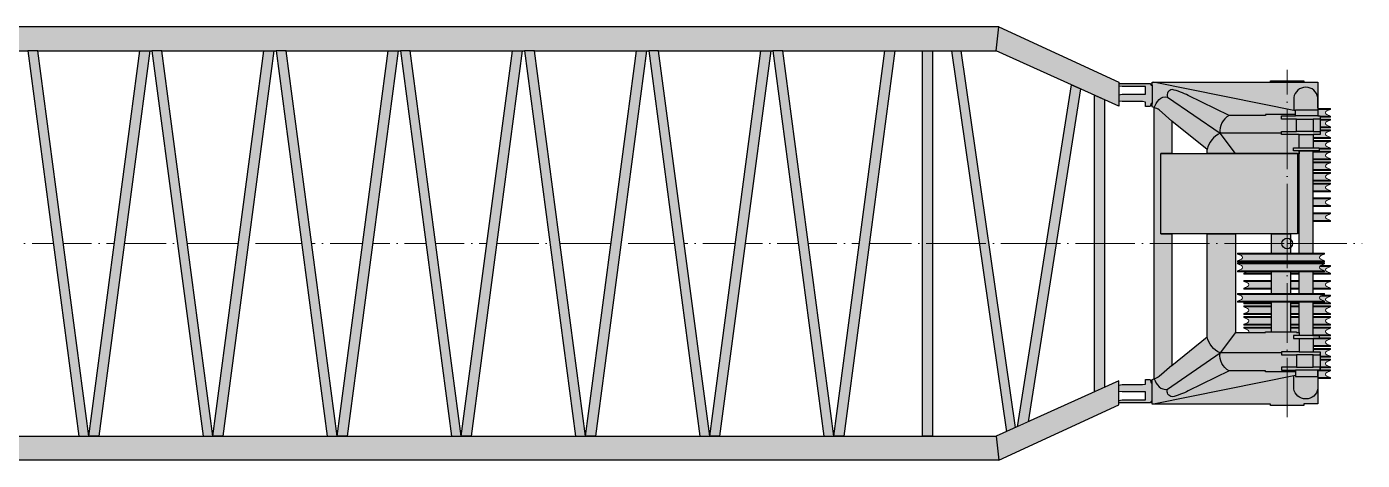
# Model space of a CAD drawing. Header units: millimetres. Extents: x -10000 to 17313, y -20500 to 26852.
# Drawn here: x 6558 to 17313, y -16747 to -13253 of the extents above; entities that cross this region are included whole.
import ezdxf

# ---------------------------------------------------------------- set-up
doc = ezdxf.new("R2010")
doc.units = ezdxf.units.MM
doc.set_wipeout_variables(frame=1)
doc.linetypes.add('ACAD_ISO04W100', pattern=[30, 24, -3, 0, -3])
doc.layers.get('0').update_dxf_attribs({"color": 171})
doc.layers.add('Техника. Кран LR 1700', color=250, linetype='Continuous')
doc.layers.add('Техника. Кран LR 1700 Штриховка', color=7, linetype='Continuous', true_color=0xffd147)

# ---------------------------------------------------------------- blocks, each defined once
blk = doc.blocks.new('LR 1700-1-20181117.123252724')
at = {"color": 0, "linetype": 'ByBlock', "lineweight": -2, "transparency": 16777216}
for points in [[(40, 1468), (40, -1638), (-40, -1638), (-40, 1468)], [(810, -1522), (724, -1561), (1159, 1194), (1233, 1160)], [(1424, 1074), (1424, -1244), (1344, -1280), (1344, 1110)]]:
    blk.add_wipeout(points, dxfattribs=at)
at = {"layer": 'Техника. Кран LR 1700 Штриховка', "lineweight": -2, "transparency": 16777216}
h = blk.add_hatch(color=256, dxfattribs=at)
h.dxf.hatch_style = 1
h.paths.add_polyline_path([(40, -1638), (-40, -1638), (-40, 1468), (40, 1468)])
h = blk.add_hatch(color=256, dxfattribs=at)
h.dxf.hatch_style = 1
h.paths.add_polyline_path([(1159, 1194), (1233, 1160), (810, -1522), (724, -1561)])
h = blk.add_hatch(color=256, dxfattribs=at)
h.dxf.hatch_style = 1
h.paths.add_polyline_path([(1424, -1244), (1344, -1280), (1344, 1110), (1424, 1074)])
at = {"color": 0, "linetype": 'ByBlock', "lineweight": -2, "transparency": 16777216}
for points in [[(40, -1638), (-40, -1638), (-40, 1468), (40, 1468)], [(1424, -1244), (1344, -1280), (1344, 1110), (1424, 1074)]]:
    blk.add_lwpolyline(points, close=True, dxfattribs=at)
blk.add_lwpolyline([(1159, 1194), (1233, 1160), (810, -1522), (724, -1561), (1159, 1194)], dxfattribs=at)
blk.add_wipeout([(635, -1602), (709, -1568), (272, 1468), (193, 1468)], dxfattribs=at)
at = {"layer": 'Техника. Кран LR 1700 Штриховка', "lineweight": -2, "transparency": 16777216}
h = blk.add_hatch(color=256, dxfattribs=at)
h.dxf.hatch_style = 1
h.paths.add_polyline_path([(272, 1468), (193, 1468), (635, -1602), (709, -1568)])
at = {"color": 0, "linetype": 'ByBlock', "lineweight": -2, "transparency": 16777216}
blk.add_lwpolyline([(272, 1468), (193, 1468), (635, -1602), (709, -1568), (272, 1468)], dxfattribs=at)
blk = doc.blocks.new('LR 1700-1-20230901.151408')
at = {"color": 0, "linetype": 'ByBlock', "lineweight": -2, "transparency": 16777216}
blk.add_wipeout([(350, 35), (350, 27), (319, 14), (319, 14), (313, 8), (310, 0), (313, -8), (319, -14), (319, -14), (350, -27), (350, -35), (-350, -35), (-350, -27), (-319, -14), (-319, -14), (-313, -8), (-310, 0), (-313, 8), (-319, 14), (-319, 14), (-350, 27), (-350, 35)], dxfattribs=at)
at = {"layer": 'Техника. Кран LR 1700 Штриховка', "transparency": 16777216}
h = blk.add_hatch(color=256, dxfattribs=at)
h.dxf.hatch_style = 1
h.set_gradient(color1=(173, 173, 173), tint=1, name='CYLINDER')
edge = h.paths.add_edge_path()
edge.add_line((-350, 35), (350, 35))
edge.add_line((350, 35), (350, 27))
edge.add_line((350, 27), (319, 14))
edge.add_arc((325, 0), 15, 112.5, 247.5)
edge.add_line((319, -14), (350, -27))
edge.add_line((350, -27), (350, -35))
edge.add_line((350, -35), (-350, -35))
edge.add_line((-350, -35), (-350, -27))
edge.add_line((-350, -27), (-319, -14))
edge.add_arc((-325, 0), 15, 292.5, 427.5)
edge.add_line((-319, 14), (-350, 27))
edge.add_line((-350, 27), (-350, 35))
at = {"color": 0, "linetype": 'ByBlock', "lineweight": 5, "transparency": 16777216}
blk.add_lwpolyline([(-350, 35), (350, 35), (350, 27), (319, 14, 0.668179), (319, -14), (350, -27), (350, -35), (-350, -35), (-350, -27), (-319, -14, 0.668179), (-319, 14), (-350, 27), (-350, 35)], format="xyb", dxfattribs=at)
for points in [[(350, 27), (-350, 27)], [(-350, -27), (350, -27)]]:
    blk.add_lwpolyline(points, dxfattribs=at)
blk = doc.blocks.new('LR 1700-1-20230903.072846')
at = {"color": 0, "linetype": 'ByBlock', "lineweight": -2, "transparency": 16777216, "xscale": -1}
for p in [(0, 968), (0, 796), (0, 624)]:
    blk.add_blockref('LR 1700-1-20230901.151408', p, dxfattribs=at)
at = {"color": 0, "linetype": 'ByBlock', "lineweight": -2, "transparency": 16777216, "rotation": 179.9999999999999}
for p in [(0, -624), (0, -796), (0, -968)]:
    blk.add_blockref('LR 1700-1-20230901.151408', p, dxfattribs=at)
at = {"color": 0, "linetype": 'ByBlock', "lineweight": -2, "transparency": 16777216, "xscale": -1}
for p in [(0, 1054), (0, 882), (0, 710), (0, 538)]:
    blk.add_blockref('LR 1700-1-20230901.151408', p, dxfattribs=at)
at = {"color": 0, "linetype": 'ByBlock', "lineweight": -2, "transparency": 16777216, "rotation": 179.9999999999999}
for p in [(0, -538), (0, -710), (0, -882), (0, -1054)]:
    blk.add_blockref('LR 1700-1-20230901.151408', p, dxfattribs=at)
at = {"color": 0, "linetype": 'ByBlock', "lineweight": -2, "transparency": 16777216, "xscale": -1}
blk.add_blockref('LR 1700-1-20230901.151408', (0, 452), dxfattribs=at)
at = {"color": 0, "linetype": 'ByBlock', "lineweight": -2, "transparency": 16777216, "rotation": 179.9999999999999}
blk.add_blockref('LR 1700-1-20230901.151408', (0, -452), dxfattribs=at)
at = {"color": 0, "linetype": 'ByBlock', "lineweight": -2, "transparency": 16777216, "xscale": -1}
blk.add_blockref('LR 1700-1-20230901.151408', (0, 332), dxfattribs=at)
at = {"color": 0, "linetype": 'ByBlock', "lineweight": -2, "transparency": 16777216, "rotation": 179.9999999999999}
blk.add_blockref('LR 1700-1-20230901.151408', (0, -332), dxfattribs=at)
at = {"color": 0, "linetype": 'ByBlock', "lineweight": -2, "transparency": 16777216, "xscale": -1}
blk.add_blockref('LR 1700-1-20230901.151408', (0, 212), dxfattribs=at)
at = {"color": 0, "linetype": 'ByBlock', "lineweight": -2, "transparency": 16777216, "rotation": 179.9999999999999}
blk.add_blockref('LR 1700-1-20230901.151408', (0, -212), dxfattribs=at)
at = {"color": 0, "linetype": 'ByBlock', "lineweight": -2, "transparency": 16777216}
blk.add_wipeout([(-930, 724), (-1017, 724), (-1017, 77), (-930, 77), (-930, -982), (-645, -752), (-645, 77), (-415, 77), (-415, -718), (-175, -718), (-175, -712), (-126, -712), (-126, 77), (27, 77), (27, -712), (75, -712), (75, -718), (96, -718), (96, 746), (206, 746), (206, -740), (258, -740), (258, -765), (208, -765), (208, -872), (266, -872), (266, -888), (266, -1022), (247, -1022), (247, -1291), (135, -1291), (135, -1305), (-135, -1305), (-135, -1294), (-1088, -1294), (-1088, -1272), (-1095, -1272), (-1102, -1283), (-1355, -1283), (-1355, -1264), (-1330, -1259), (-1140, -1259), (-1140, -1196), (-1330, -1196), (-1355, -1192), (-1355, -1142), (-1330, -1137), (-1165, -1137), (-1140, -1133), (-1140, -1097), (-1102, -1097), (-1095, -1123), (-1088, -1123), (-1088, -1096), (-1070, -1090), (-1070, 1095), (-1088, 1101), (-1088, 1128), (-1095, 1128), (-1103, 1103), (-1140, 1103), (-1140, 1138), (-1165, 1143), (-1330, 1143), (-1355, 1147), (-1355, 1197), (-1330, 1202), (-1140, 1202), (-1140, 1265), (-1330, 1265), (-1355, 1269), (-1355, 1289), (-1102, 1289), (-1095, 1277), (-1088, 1277), (-1088, 1300), (-135, 1299), (-135, 1311), (135, 1311), (135, 1299), (247, 1299), (247, 1028), (266, 1028), (266, 903), (266, 878), (208, 878), (208, 771), (258, 771), (258, 746), (96, 746), (96, 723), (82, 723), (82, 724), (-645, 724), (-645, 757), (-930, 987)], dxfattribs=at)
at = {"layer": 'Техника. Кран LR 1700 Штриховка', "transparency": 16777216}
h = blk.add_hatch(color=256, dxfattribs=at)
h.dxf.hatch_style = 1
h.paths.add_polyline_path([(-930, 987), (-930, 724), (-1017, 724), (-1017, 77), (-930, 77), (-930, -982), (-645, -752), (-645, 77), (-415, 77), (-415, -718), (-175, -718), (-175, -712), (-126, -712), (-126, 77), (27, 77), (27, -712), (75, -712), (75, -718), (96, -718), (96, 746), (206, 746), (206, -740), (258, -740), (258, -765), (208, -765), (208, -872), (266, -872), (266, -888), (266, -1022), (247, -1022), (247, -1291), (135, -1291), (135, -1305), (-135, -1305), (-135, -1294), (-1088, -1294), (-1088, -1272), (-1095, -1272), (-1102, -1283), (-1355, -1283), (-1355, -1264), (-1330, -1259), (-1140, -1259), (-1140, -1196), (-1330, -1196), (-1355, -1192), (-1355, -1142), (-1330, -1137), (-1165, -1137), (-1140, -1133), (-1140, -1097), (-1102, -1097), (-1095, -1123), (-1088, -1123), (-1088, -1096), (-1070, -1090), (-1070, 1095), (-1088, 1101), (-1088, 1128), (-1095, 1128), (-1103, 1103), (-1140, 1103), (-1140, 1138), (-1165, 1143), (-1330, 1143), (-1355, 1147), (-1355, 1197), (-1330, 1202), (-1140, 1202), (-1140, 1265), (-1330, 1265), (-1355, 1269), (-1355, 1289), (-1102, 1289), (-1095, 1277), (-1088, 1277), (-1088, 1300), (-135, 1299), (-135, 1311), (135, 1311), (135, 1299), (247, 1299), (247, 1028), (266, 1028), (266, 903), (266, 878), (208, 878), (208, 771), (258, 771), (258, 746), (96, 746), (96, 723), (82, 723), (82, 724), (-645, 724), (-645, 757)])
at = {"color": 0, "linetype": 'ByBlock', "lineweight": -2, "transparency": 16777216}
blk.add_lwpolyline([(-930, 987), (-930, 724), (-1017, 724), (-1017, 77), (-930, 77), (-930, -982), (-645, -752), (-645, 77), (-415, 77), (-415, -718), (-175, -718), (-175, -712), (-126, -712), (-126, 77), (27, 77), (27, -712), (75, -712), (75, -718), (96, -718), (96, 746), (206, 746), (206, -740), (258, -740), (258, -765), (208, -765), (208, -872), (266, -872), (266, -888), (266, -1022), (247, -1022), (247, -1291), (135, -1291), (135, -1305), (-135, -1305), (-135, -1294), (-1088, -1294), (-1088, -1272), (-1095, -1272), (-1102, -1283), (-1355, -1283), (-1355, -1264), (-1330, -1259), (-1140, -1259), (-1140, -1196), (-1330, -1196), (-1355, -1192), (-1355, -1142), (-1330, -1137), (-1165, -1137), (-1140, -1133), (-1140, -1097), (-1102, -1097), (-1095, -1123), (-1088, -1123), (-1088, -1096), (-1070, -1090), (-1070, 1095), (-1088, 1101), (-1088, 1128), (-1095, 1128), (-1103, 1103), (-1140, 1103), (-1140, 1138), (-1165, 1143), (-1330, 1143), (-1355, 1147), (-1355, 1197), (-1330, 1202), (-1140, 1202), (-1140, 1265), (-1330, 1265), (-1355, 1269), (-1355, 1289), (-1102, 1289), (-1095, 1277), (-1088, 1277), (-1088, 1300), (-135, 1299), (-135, 1311), (135, 1311), (135, 1299), (247, 1299), (247, 1028), (266, 1028), (266, 903), (266, 878), (208, 878), (208, 771), (258, 771), (258, 746), (96, 746), (96, 723), (82, 723), (82, 724), (-645, 724), (-645, 757)], close=True, dxfattribs=at)
for points in [[(66, 1069), (-1064, 1297), (-1073, 1299)], [(-135, 1299), (247, 1299)], [(-1088, 1277), (-1088, 1128)], [(96, 723), (96, 746), (50, 746), (50, 771), (96, 771), (96, 878), (-45, 878), (-46, 903), (76, 903), (76, 1003), (-46, 1003), (-46, 1028), (66, 1028), (66, 1078), (246, 1078), (246, 1028), (266, 1028), (266, 1003), (208, 1003), (208, 903), (266, 903), (266, 893)], [(246, 1028), (66, 1028)], [(76, 1003), (208, 1003)], [(-416, 724), (-540, 888)], [(208, 903), (76, 903)], [(96, 878), (208, 878)], [(96, 771), (208, 771)], [(206, 746), (96, 746)], [(-415, -718), (-540, -882)], [(-126, -712), (27, -712)], [(96, -718), (96, -740), (50, -740), (50, -765), (96, -765), (96, -872), (-45, -872), (-46, -897), (76, -897), (76, -997), (-46, -997), (-46, -1022), (66, -1022), (66, -1072), (246, -1072), (246, -1022), (266, -1022), (266, -997), (208, -997), (208, -897), (266, -897), (266, -888)], [(206, -740), (96, -740)], [(96, -765), (208, -765)], [(208, -897), (76, -897)], [(96, -872), (208, -872)], [(66, -1063), (-1064, -1291), (-1073, -1294)], [(246, -1022), (66, -1022)], [(76, -997), (208, -997)], [(-1088, -1272), (-1088, -1123)]]:
    blk.add_lwpolyline(points, dxfattribs=at)
for points in [[(66, 1040), (-174, 1040), (-174, 1032), (-468, 1032), (-796, 1192, 0.059058), (-927, 1241, 0.479672), (-964, 1180), (-540, 888)], [(247, 1094), (247, 1176, 0.852618), (53, 1176), (53, 1071)], [(-1070, 1095, -0.120932), (-1031, 1159, -0.249799), (-964, 1180)], [(-930, 987), (-1030, 1077, 0.087865), (-1070, 1095)], [(-468, 1032, 0.312025), (-540, 888)], [(-45, 888), (-540, 888, 0.234904), (-645, 757)], [(-45, -882), (-540, -882, -0.234904), (-645, -752)], [(66, -1035), (-174, -1035), (-174, -1027), (-468, -1027), (-796, -1187, -0.059058), (-927, -1236, -0.479672), (-964, -1174), (-540, -882)], [(-468, -1027, -0.312025), (-540, -882)], [(-930, -982), (-1030, -1071, -0.087865), (-1070, -1090)], [(247, -1088), (247, -1170, -0.852618), (53, -1170), (53, -1066)], [(-1070, -1090, 0.120932), (-1031, -1154, 0.249799), (-964, -1174)]]:
    blk.add_lwpolyline(points, format="xyb", dxfattribs=at)
blk.add_circle((0, 0), 43, dxfattribs=at)
at = {"color": 0, "linetype": 'ByBlock', "lineweight": -2, "transparency": 16777216, "rotation": 179.9999999999999}
for p in [(-49, -112), (-49, -437)]:
    blk.add_blockref('LR 1700-1-20230901.151408', p, dxfattribs=at)
at = {"color": 0, "linetype": 'ByBlock', "lineweight": -2, "transparency": 16777216}
blk.add_wipeout([(-1017, 77), (-1017, 724), (82, 724), (82, 77)], dxfattribs=at)
at = {"layer": 'Техника. Кран LR 1700 Штриховка', "transparency": 16777216}
h = blk.add_hatch(color=256, dxfattribs=at)
h.dxf.hatch_style = 1
h.paths.add_polyline_path([(82, 77), (-1017, 77), (-1017, 724), (82, 724)])
at = {"color": 0, "linetype": 'ByBlock', "lineweight": -2, "transparency": 16777216}
blk.add_lwpolyline([(82, 77), (-1017, 77), (-1017, 724), (82, 724)], close=True, dxfattribs=at)
at = {"color": 0, "linetype": 'ByBlock', "lineweight": -2, "transparency": 16777216, "rotation": 179.9999999999999}
blk.add_blockref('LR 1700-1-20230901.151408', (-49, -192), dxfattribs=at)
blk = doc.blocks.new('LR 1700-1-20181117.123180562')
at = {"color": 0, "linetype": 'ByBlock', "lineweight": -2, "transparency": 16777216}
blk.add_wipeout([(130, -1638), (210, -1638), (-201, 1468), (-281, 1468)], dxfattribs=at)
at = {"layer": 'Техника. Кран LR 1700 Штриховка', "lineweight": -2, "transparency": 16777216}
h = blk.add_hatch(color=256, dxfattribs=at)
h.dxf.hatch_style = 1
h.paths.add_polyline_path([(-201, 1468), (-281, 1468), (130, -1638), (210, -1638)])
at = {"color": 0, "linetype": 'ByBlock', "lineweight": -2, "transparency": 16777216}
blk.add_lwpolyline([(-201, 1468), (-281, 1468), (130, -1638), (210, -1638), (-201, 1468)], dxfattribs=at)
blk = doc.blocks.new('*U325')
at = {"color": 0, "linetype": 'ByBlock', "lineweight": -2, "transparency": 16777216}
for name, p in [('LR 1700-1-20181117.123252724', (13812, 85)), ('LR 1700-1-20230903.072846', (16708, 0))]:
    blk.add_blockref(name, p, dxfattribs=at)
at = {"color": 0, "linetype": 'ACAD_ISO04W100', "lineweight": 5, "ltscale": 20, "transparency": 16777216}
for p, q in [((16708, 0), (16708, 1400)), ((0, 0), (16708, 0)), ((16708, -1400), (16708, 0))]:
    blk.add_line(p, q, dxfattribs=at)
at = {"color": 0, "linetype": 'ACAD_ISO04W100', "lineweight": 9, "ltscale": 20, "transparency": 16777216}
blk.add_line((16708, 0), (17313, 0), dxfattribs=at)
at = {"color": 0, "linetype": 'ByBlock', "lineweight": -2, "transparency": 16777216}
for points in [[(14385, 1747), (850, 1747), (1076, 1553), (14365, 1553)], [(15353, -1106), (14365, -1553), (14385, -1747), (15353, -1299)]]:
    blk.add_wipeout(points, dxfattribs=at)
for points in [[(15353, 1106), (14365, 1553), (14385, 1747), (15353, 1299)], [(14385, -1747), (850, -1747), (850, -1553), (14365, -1553)]]:
    blk.add_wipeout(points, dxfattribs=at)
at = {"layer": 'Техника. Кран LR 1700 Штриховка', "transparency": 16777216}
h = blk.add_hatch(color=256, dxfattribs=at)
h.dxf.hatch_style = 1
h.paths.add_polyline_path([(14365, 1553), (14385, 1747), (850, 1747), (1076, 1553)])
h = blk.add_hatch(color=256, dxfattribs=at)
h.dxf.hatch_style = 1
h.paths.add_polyline_path([(15353, 1299), (15353, 1106), (14365, 1553), (14385, 1747)])
h = blk.add_hatch(color=256, dxfattribs=at)
h.dxf.hatch_style = 1
h.paths.add_polyline_path([(15353, -1299), (15353, -1106), (14365, -1553), (14385, -1747)])
h = blk.add_hatch(color=256, dxfattribs=at)
h.dxf.hatch_style = 1
h.paths.add_polyline_path([(14365, -1553), (14385, -1747), (850, -1747), (850, -1553)])
at = {"color": 0, "linetype": 'ByBlock', "lineweight": -2, "transparency": 16777216}
for points in [[(14365, 1553), (14385, 1747), (850, 1747), (1076, 1553)], [(15353, 1299), (15353, 1106), (14365, 1553), (14385, 1747)], [(15353, -1299), (15353, -1106), (14365, -1553), (14385, -1747)], [(14365, -1553), (14385, -1747), (850, -1747), (850, -1553)]]:
    blk.add_lwpolyline(points, close=True, dxfattribs=at)
for p in [(6848, 85), (7848, 85), (8848, 85), (9848, 85), (10848, 85), (11848, 85), (12848, 85)]:
    blk.add_blockref('LR 1700-1-20181117.123180562', p, dxfattribs=at)
at = {"color": 0, "linetype": 'ByBlock', "lineweight": -2, "transparency": 16777216, "xscale": -1}
for p in [(7268, 85), (8268, 85), (9268, 85), (10268, 85), (11268, 85), (12268, 85), (13268, 85)]:
    blk.add_blockref('LR 1700-1-20181117.123180562', p, dxfattribs=at)

msp = doc.modelspace()

# ---------------------------------------------------------------- block references
at = {"layer": 'Техника. Кран LR 1700'}
msp.add_blockref('*U325', (0, -15000), dxfattribs=at)

doc.saveas('drawing.dxf')
